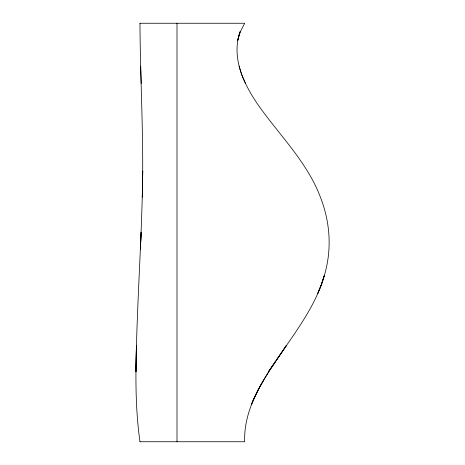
<?xml version="1.0" encoding="UTF-8"?>
<svg xmlns="http://www.w3.org/2000/svg" width="465" height="465" viewBox="0 0 465 465"><rect width="100%" height="100%" fill="white"/><g stroke="black" fill="none" stroke-linecap="round" stroke-linejoin="round"><path stroke-width="0.7" d="M139.982 23.25C140.197 81.253 143.999 139.238 142.238 197.253M142.575 179.786L142.738 171.044C142.034 238.039 136.698 304.889 135.949 371.878L136.419 345.611C135.524 377.667 135.443 409.938 139.982 441.75M140.43 249.554L141.145 232.134L140.779 240.841M263.411 380.632L258.453 389.379L251.472 404.277C259.889 382.986 273.914 364.665 286.283 345.611L268.334 371.878L275.292 361.729M268.596 371.878C255.454 392.745 243.666 416.431 244.706 441.75L139.948 441.75M276.111 360.538C295.827 331.237 319.06 302.39 326.5 266.986C331.615 243.794 329.11 219.282 320.432 197.253C307.877 163.837 282.255 138.035 261.568 109.699C245.532 87.821 230.442 59.439 240.039 31.748L237.708 40.292L240.324 31.748L244.706 23.25L139.948 23.25M245.503 83.497L241.684 74.801L239.062 66.129M140.674 66.129L141.215 83.497M176.996 23.25L176.996 441.75M324.239 275.699L321.437 284.423L317.897 293.148L321.437 284.423L324.239 275.699"/></g></svg>
